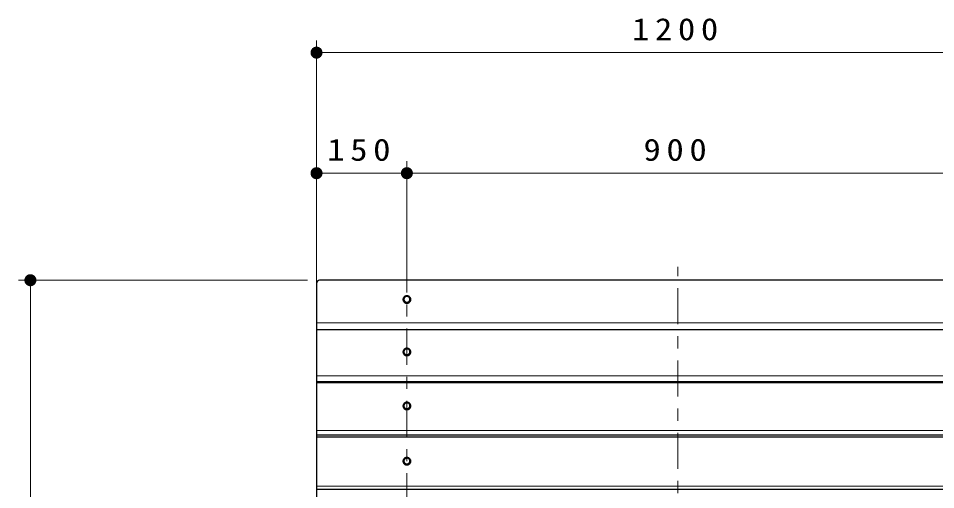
# Model space of a CAD drawing. Units: millimetres on the paper, scale 1:20. Extents: x -385 to 0, y 0 to 267.
# Drawn here: x -313.2 to -237, y 138.2 to 177.3 of the extents above; entities that cross this region are included whole.
import ezdxf

# ---------------------------------------------------------------- set-up
doc = ezdxf.new("R2010")
doc.units = ezdxf.units.MM
doc.linetypes.add('USER2', pattern=[6, 3, -1, 1, -1])
doc.layers.add('1_20', color=7, linetype='Continuous', lineweight=25)
doc.styles.add('ＭＳ ゴシック', font='')
doc.styles.get('ＭＳ ゴシック').set_extended_font_data('MS Gothic')

# ---------------------------------------------------------------- blocks, each defined once
blk = doc.blocks.new('filled_dot')
at = {"color": 0, "linetype": 'Continuous', "lineweight": -2, "const_width": 1.25}
blk.add_lwpolyline([(-0.625, 0, 1), (0.625, 0, 1)], format="xyb", close=True, dxfattribs=at)

msp = doc.modelspace()

# ---------------------------------------------------------------- linework, layer by layer
at = {"layer": '1_20', "lineweight": 13}
for p, q in [((-288.425, 154.807), (-288.425, 175.478)), ((-288.425, 174.478), (-228.425, 174.478)), ((-280.925, 156.928), (-280.925, 165.478)), ((-288.425, 164.478), (-280.925, 164.478)), ((-280.925, 164.478), (-235.925, 164.478)), ((-289.175, 155.6), (-313.175, 155.6)), ((-312.175, 116.44), (-312.175, 155.6)), ((-228.425, 152.072), (-288.425, 152.072)), ((-228.425, 147.656), (-288.425, 147.656)), ((-228.425, 143.125), (-288.425, 143.125)), ((-228.425, 138.506), (-288.425, 138.506))]:
    msp.add_line(p, q, dxfattribs=at)
at = {"layer": '1_20', "linetype": 'USER2', "lineweight": 13}
for p, q in [((-280.925, 157.583), (-280.925, 132.01)), ((-258.425, 133.946), (-258.425, 156.709))]:
    msp.add_line(p, q, dxfattribs=at)
at = {"layer": '1_20'}
for p, q in [((-288.425, 155.35), (-288.425, 134.828)), ((-228.675, 155.6), (-288.175, 155.6)), ((-228.425, 151.494), (-288.425, 151.494)), ((-228.425, 147.174), (-288.425, 147.174)), ((-228.425, 147.09), (-288.425, 147.09)), ((-228.425, 142.745), (-288.425, 142.745)), ((-228.425, 142.577), (-288.425, 142.577)), ((-228.425, 138.229), (-288.425, 138.229))]:
    msp.add_line(p, q, dxfattribs=at)
at = {"layer": '1_20', "color": 4}
for points in [[(-281.25, 154), (-281.249, 153.973), (-281.245, 153.946), (-281.239, 153.92), (-281.23, 153.894), (-281.219, 153.869), (-281.206, 153.845), (-281.191, 153.823), (-281.174, 153.801), (-281.155, 153.781), (-281.134, 153.763), (-281.111, 153.747), (-281.087, 153.732), (-281.062, 153.72), (-281.036, 153.709), (-281.009, 153.701), (-280.981, 153.695), (-280.953, 153.692), (-280.925, 153.691), (-280.896, 153.692), (-280.868, 153.695), (-280.841, 153.701), (-280.814, 153.709), (-280.787, 153.72), (-280.762, 153.732), (-280.738, 153.747), (-280.716, 153.763), (-280.695, 153.781), (-280.676, 153.801), (-280.659, 153.823), (-280.643, 153.845), (-280.63, 153.869), (-280.619, 153.894), (-280.611, 153.92), (-280.605, 153.946), (-280.601, 153.973), (-280.6, 154), (-280.601, 154.027), (-280.605, 154.054), (-280.611, 154.08), (-280.619, 154.106), (-280.63, 154.13), (-280.643, 154.154), (-280.659, 154.177), (-280.676, 154.199), (-280.695, 154.218), (-280.716, 154.237), (-280.738, 154.253), (-280.762, 154.268), (-280.787, 154.28), (-280.814, 154.29), (-280.841, 154.298), (-280.868, 154.304), (-280.896, 154.308), (-280.925, 154.309), (-280.953, 154.308), (-280.981, 154.304), (-281.009, 154.298), (-281.036, 154.29), (-281.062, 154.28), (-281.087, 154.268), (-281.111, 154.253), (-281.134, 154.237), (-281.155, 154.218), (-281.174, 154.199), (-281.191, 154.177), (-281.206, 154.154), (-281.219, 154.13), (-281.23, 154.106), (-281.239, 154.08), (-281.245, 154.054), (-281.249, 154.027)], [(-281.175, 154.015), (-281.174, 153.995), (-281.171, 153.974), (-281.166, 153.954), (-281.16, 153.934), (-281.151, 153.915), (-281.141, 153.896), (-281.13, 153.879), (-281.116, 153.862), (-281.102, 153.847), (-281.085, 153.833), (-281.068, 153.821), (-281.05, 153.809), (-281.03, 153.8), (-281.01, 153.792), (-280.989, 153.786), (-280.968, 153.781), (-280.947, 153.778), (-280.925, 153.778), (-280.903, 153.778), (-280.881, 153.781), (-280.86, 153.786), (-280.839, 153.792), (-280.819, 153.8), (-280.8, 153.809), (-280.781, 153.821), (-280.764, 153.833), (-280.748, 153.847), (-280.733, 153.862), (-280.72, 153.879), (-280.708, 153.896), (-280.698, 153.915), (-280.69, 153.934), (-280.683, 153.954), (-280.679, 153.974), (-280.676, 153.995), (-280.675, 154.015), (-280.676, 154.036), (-280.679, 154.057), (-280.683, 154.077), (-280.69, 154.097), (-280.698, 154.116), (-280.708, 154.134), (-280.72, 154.152), (-280.733, 154.168), (-280.748, 154.183), (-280.764, 154.197), (-280.781, 154.21), (-280.8, 154.221), (-280.819, 154.231), (-280.839, 154.239), (-280.86, 154.245), (-280.881, 154.249), (-280.903, 154.252), (-280.925, 154.253), (-280.947, 154.252), (-280.968, 154.249), (-280.989, 154.245), (-281.01, 154.239), (-281.03, 154.231), (-281.05, 154.221), (-281.068, 154.21), (-281.085, 154.197), (-281.102, 154.183), (-281.116, 154.168), (-281.13, 154.152), (-281.141, 154.134), (-281.151, 154.116), (-281.16, 154.097), (-281.166, 154.077), (-281.171, 154.057), (-281.174, 154.036)], [(-281.25, 149.647), (-281.249, 149.62), (-281.245, 149.593), (-281.239, 149.567), (-281.23, 149.541), (-281.219, 149.516), (-281.206, 149.492), (-281.191, 149.469), (-281.174, 149.448), (-281.155, 149.428), (-281.134, 149.41), (-281.111, 149.393), (-281.087, 149.379), (-281.062, 149.367), (-281.036, 149.356), (-281.009, 149.348), (-280.981, 149.342), (-280.953, 149.339), (-280.925, 149.338), (-280.896, 149.339), (-280.868, 149.342), (-280.841, 149.348), (-280.814, 149.356), (-280.787, 149.367), (-280.762, 149.379), (-280.738, 149.393), (-280.716, 149.41), (-280.695, 149.428), (-280.676, 149.448), (-280.659, 149.469), (-280.643, 149.492), (-280.63, 149.516), (-280.619, 149.541), (-280.611, 149.567), (-280.605, 149.593), (-280.601, 149.62), (-280.6, 149.647), (-280.601, 149.674), (-280.605, 149.7), (-280.611, 149.727), (-280.619, 149.752), (-280.63, 149.777), (-280.643, 149.801), (-280.659, 149.824), (-280.676, 149.845), (-280.695, 149.865), (-280.716, 149.883), (-280.738, 149.9), (-280.762, 149.914), (-280.787, 149.927), (-280.814, 149.937), (-280.841, 149.945), (-280.868, 149.951), (-280.896, 149.955), (-280.925, 149.956), (-280.953, 149.955), (-280.981, 149.951), (-281.009, 149.945), (-281.036, 149.937), (-281.062, 149.927), (-281.087, 149.914), (-281.111, 149.9), (-281.134, 149.883), (-281.155, 149.865), (-281.174, 149.845), (-281.191, 149.824), (-281.206, 149.801), (-281.219, 149.777), (-281.23, 149.752), (-281.239, 149.727), (-281.245, 149.7), (-281.249, 149.674)], [(-281.175, 149.662), (-281.174, 149.641), (-281.171, 149.621), (-281.166, 149.601), (-281.16, 149.581), (-281.151, 149.562), (-281.141, 149.543), (-281.13, 149.526), (-281.116, 149.509), (-281.102, 149.494), (-281.085, 149.48), (-281.068, 149.467), (-281.05, 149.456), (-281.03, 149.447), (-281.01, 149.439), (-280.989, 149.432), (-280.968, 149.428), (-280.947, 149.425), (-280.925, 149.424), (-280.903, 149.425), (-280.881, 149.428), (-280.86, 149.432), (-280.839, 149.439), (-280.819, 149.447), (-280.8, 149.456), (-280.781, 149.467), (-280.764, 149.48), (-280.748, 149.494), (-280.733, 149.509), (-280.72, 149.526), (-280.708, 149.543), (-280.698, 149.562), (-280.69, 149.581), (-280.683, 149.601), (-280.679, 149.621), (-280.676, 149.641), (-280.675, 149.662), (-280.676, 149.683), (-280.679, 149.703), (-280.683, 149.724), (-280.69, 149.743), (-280.698, 149.763), (-280.708, 149.781), (-280.72, 149.799), (-280.733, 149.815), (-280.748, 149.83), (-280.764, 149.844), (-280.781, 149.857), (-280.8, 149.868), (-280.819, 149.878), (-280.839, 149.886), (-280.86, 149.892), (-280.881, 149.896), (-280.903, 149.899), (-280.925, 149.9), (-280.947, 149.899), (-280.968, 149.896), (-280.989, 149.892), (-281.01, 149.886), (-281.03, 149.878), (-281.05, 149.868), (-281.068, 149.857), (-281.085, 149.844), (-281.102, 149.83), (-281.116, 149.815), (-281.13, 149.799), (-281.141, 149.781), (-281.151, 149.763), (-281.16, 149.743), (-281.166, 149.724), (-281.171, 149.703), (-281.174, 149.683)], [(-281.25, 145.167), (-281.249, 145.14), (-281.245, 145.113), (-281.239, 145.087), (-281.23, 145.061), (-281.219, 145.036), (-281.206, 145.012), (-281.191, 144.989), (-281.174, 144.968), (-281.155, 144.948), (-281.134, 144.93), (-281.111, 144.914), (-281.087, 144.899), (-281.062, 144.887), (-281.036, 144.876), (-281.009, 144.868), (-280.981, 144.862), (-280.953, 144.859), (-280.925, 144.858), (-280.896, 144.859), (-280.868, 144.862), (-280.841, 144.868), (-280.814, 144.876), (-280.787, 144.887), (-280.762, 144.899), (-280.738, 144.914), (-280.716, 144.93), (-280.695, 144.948), (-280.676, 144.968), (-280.659, 144.989), (-280.643, 145.012), (-280.63, 145.036), (-280.619, 145.061), (-280.611, 145.087), (-280.605, 145.113), (-280.601, 145.14), (-280.6, 145.167), (-280.601, 145.194), (-280.605, 145.22), (-280.611, 145.247), (-280.619, 145.272), (-280.63, 145.297), (-280.643, 145.321), (-280.659, 145.344), (-280.676, 145.365), (-280.695, 145.385), (-280.716, 145.404), (-280.738, 145.42), (-280.762, 145.434), (-280.787, 145.447), (-280.814, 145.457), (-280.841, 145.465), (-280.868, 145.471), (-280.896, 145.475), (-280.925, 145.476), (-280.953, 145.475), (-280.981, 145.471), (-281.009, 145.465), (-281.036, 145.457), (-281.062, 145.447), (-281.087, 145.434), (-281.111, 145.42), (-281.134, 145.404), (-281.155, 145.385), (-281.174, 145.365), (-281.191, 145.344), (-281.206, 145.321), (-281.219, 145.297), (-281.23, 145.272), (-281.239, 145.247), (-281.245, 145.22), (-281.249, 145.194)], [(-281.175, 145.182), (-281.174, 145.161), (-281.171, 145.141), (-281.166, 145.121), (-281.16, 145.101), (-281.151, 145.082), (-281.141, 145.063), (-281.13, 145.046), (-281.116, 145.029), (-281.102, 145.014), (-281.085, 145), (-281.068, 144.987), (-281.05, 144.976), (-281.03, 144.967), (-281.01, 144.959), (-280.989, 144.953), (-280.968, 144.948), (-280.947, 144.945), (-280.925, 144.944), (-280.903, 144.945), (-280.881, 144.948), (-280.86, 144.953), (-280.839, 144.959), (-280.819, 144.967), (-280.8, 144.976), (-280.781, 144.987), (-280.764, 145), (-280.748, 145.014), (-280.733, 145.029), (-280.72, 145.046), (-280.708, 145.063), (-280.698, 145.082), (-280.69, 145.101), (-280.683, 145.121), (-280.679, 145.141), (-280.676, 145.161), (-280.675, 145.182), (-280.676, 145.203), (-280.679, 145.224), (-280.683, 145.244), (-280.69, 145.264), (-280.698, 145.283), (-280.708, 145.301), (-280.72, 145.319), (-280.733, 145.335), (-280.748, 145.35), (-280.764, 145.364), (-280.781, 145.377), (-280.8, 145.388), (-280.819, 145.398), (-280.839, 145.406), (-280.86, 145.412), (-280.881, 145.416), (-280.903, 145.419), (-280.925, 145.42), (-280.947, 145.419), (-280.968, 145.416), (-280.989, 145.412), (-281.01, 145.406), (-281.03, 145.398), (-281.05, 145.388), (-281.068, 145.377), (-281.085, 145.364), (-281.102, 145.35), (-281.116, 145.335), (-281.13, 145.319), (-281.141, 145.301), (-281.151, 145.283), (-281.16, 145.264), (-281.166, 145.244), (-281.171, 145.224), (-281.174, 145.203)], [(-281.25, 140.586), (-281.249, 140.56), (-281.245, 140.533), (-281.239, 140.506), (-281.23, 140.481), (-281.219, 140.456), (-281.206, 140.432), (-281.191, 140.409), (-281.174, 140.388), (-281.155, 140.368), (-281.134, 140.35), (-281.111, 140.333), (-281.087, 140.319), (-281.062, 140.306), (-281.036, 140.296), (-281.009, 140.288), (-280.981, 140.282), (-280.953, 140.279), (-280.925, 140.277), (-280.896, 140.279), (-280.868, 140.282), (-280.841, 140.288), (-280.814, 140.296), (-280.787, 140.306), (-280.762, 140.319), (-280.738, 140.333), (-280.716, 140.35), (-280.695, 140.368), (-280.676, 140.388), (-280.659, 140.409), (-280.643, 140.432), (-280.63, 140.456), (-280.619, 140.481), (-280.611, 140.506), (-280.605, 140.533), (-280.601, 140.56), (-280.6, 140.586), (-280.601, 140.613), (-280.605, 140.64), (-280.611, 140.666), (-280.619, 140.692), (-280.63, 140.717), (-280.643, 140.741), (-280.659, 140.764), (-280.676, 140.785), (-280.695, 140.805), (-280.716, 140.823), (-280.738, 140.84), (-280.762, 140.854), (-280.787, 140.867), (-280.814, 140.877), (-280.841, 140.885), (-280.868, 140.891), (-280.896, 140.894), (-280.925, 140.896), (-280.953, 140.894), (-280.981, 140.891), (-281.009, 140.885), (-281.036, 140.877), (-281.062, 140.867), (-281.087, 140.854), (-281.111, 140.84), (-281.134, 140.823), (-281.155, 140.805), (-281.174, 140.785), (-281.191, 140.764), (-281.206, 140.741), (-281.219, 140.717), (-281.23, 140.692), (-281.239, 140.666), (-281.245, 140.64), (-281.249, 140.613)], [(-281.175, 140.602), (-281.174, 140.581), (-281.171, 140.561), (-281.166, 140.54), (-281.16, 140.521), (-281.151, 140.501), (-281.141, 140.483), (-281.13, 140.466), (-281.116, 140.449), (-281.102, 140.434), (-281.085, 140.42), (-281.068, 140.407), (-281.05, 140.396), (-281.03, 140.386), (-281.01, 140.379), (-280.989, 140.372), (-280.968, 140.368), (-280.947, 140.365), (-280.925, 140.364), (-280.903, 140.365), (-280.881, 140.368), (-280.86, 140.372), (-280.839, 140.379), (-280.819, 140.386), (-280.8, 140.396), (-280.781, 140.407), (-280.764, 140.42), (-280.748, 140.434), (-280.733, 140.449), (-280.72, 140.466), (-280.708, 140.483), (-280.698, 140.501), (-280.69, 140.521), (-280.683, 140.54), (-280.679, 140.561), (-280.676, 140.581), (-280.675, 140.602), (-280.676, 140.623), (-280.679, 140.643), (-280.683, 140.663), (-280.69, 140.683), (-280.698, 140.702), (-280.708, 140.721), (-280.72, 140.738), (-280.733, 140.755), (-280.748, 140.77), (-280.764, 140.784), (-280.781, 140.797), (-280.8, 140.808), (-280.819, 140.817), (-280.839, 140.825), (-280.86, 140.832), (-280.881, 140.836), (-280.903, 140.839), (-280.925, 140.84), (-280.947, 140.839), (-280.968, 140.836), (-280.989, 140.832), (-281.01, 140.825), (-281.03, 140.817), (-281.05, 140.808), (-281.068, 140.797), (-281.085, 140.784), (-281.102, 140.77), (-281.116, 140.755), (-281.13, 140.738), (-281.141, 140.721), (-281.151, 140.702), (-281.16, 140.683), (-281.166, 140.663), (-281.171, 140.643), (-281.174, 140.623)]]:
    msp.add_lwpolyline(points, close=True, dxfattribs=at)
at = {"layer": '1_20'}
msp.add_arc((-288.175, 155.35), 0.25, 90, 180, dxfattribs=at)

# ---------------------------------------------------------------- block references
at = {"layer": '1_20', "lineweight": 13, "xscale": 0.4, "yscale": 0.4}
for p in [(-288.425, 174.478), (-288.425, 164.478), (-280.925, 164.478)]:
    msp.add_blockref('filled_dot', p, dxfattribs=at)
for p, rotation in [((-280.925, 164.478), 180), ((-312.175, 155.6), 270)]:
    msp.add_blockref('filled_dot', p, dxfattribs=dict(at, rotation=rotation))

# ---------------------------------------------------------------- texts
at = {"layer": '1_20', "char_height": 1.833, "attachment_point": 8, "style": 'ＭＳ ゴシック'}
for s, insert in [('\\T1.33;\\W1.15;1200', (-258.425, 175.478)), ('\\T1.33;\\W1.15;150', (-284.675, 165.478)), ('\\T1.33;\\W1.15;900', (-258.425, 165.478))]:
    msp.add_mtext(s, dxfattribs=dict(at, insert=insert))

doc.saveas('drawing.dxf')
